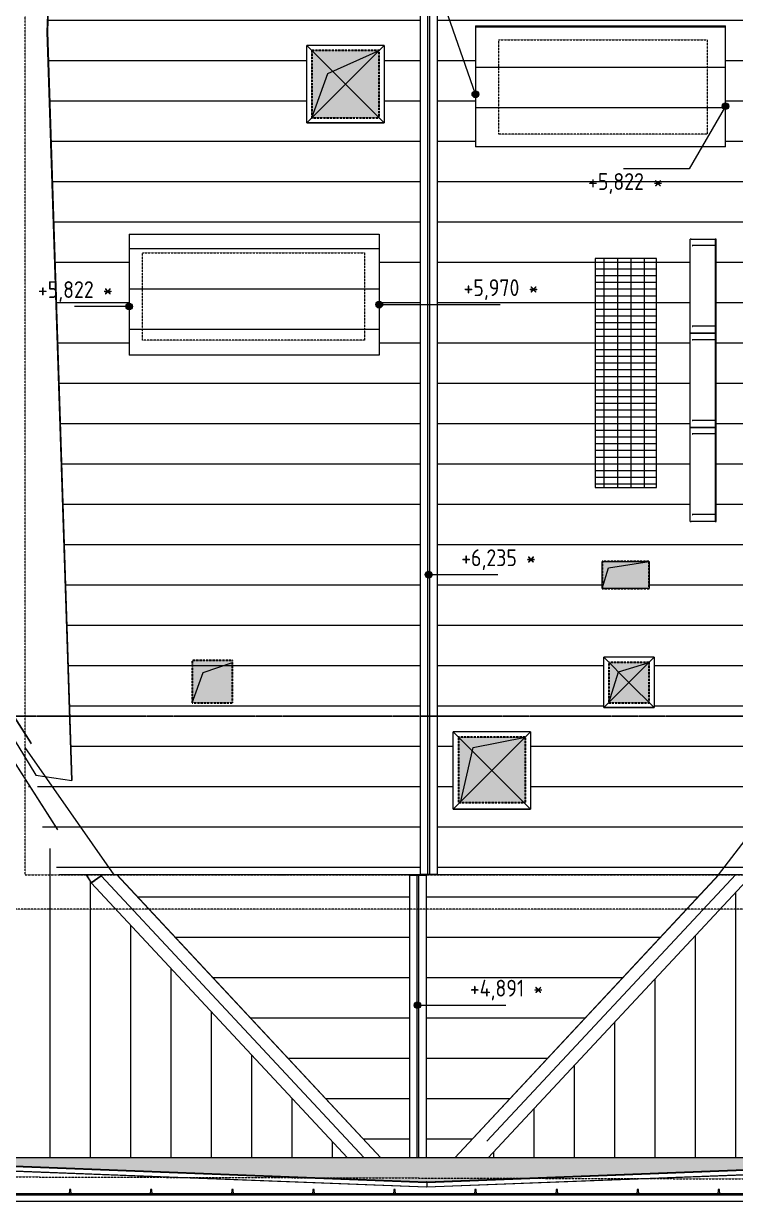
# Model space of a CAD drawing. Header units: millimetres. Extents: x -33838 to 476301, y -41806 to 120107.
# Drawn here: x 437279 to 447870, y 13024 to 30543 of the extents above; entities that cross this region are included whole.
import ezdxf

# ---------------------------------------------------------------- set-up
doc = ezdxf.new("R2010")
doc.units = ezdxf.units.MM
doc.linetypes.add('ADSK_Линия сетки', pattern=[25, 20, -2.5, 0, -2.5])
doc.linetypes.add('ADSK_Штриховая_ш3 п1_5', pattern=[4.5, 3, -1.5])
for name, color, linetype, lineweight in [('0_АР', 8, 'Continuous', 20), ('Антураж', 7, 'Continuous', 18), ('Воздуховоды', 7, 'Continuous', 18), ('Ограждение', 251, 'Continuous', 18)]:
    doc.layers.add(name, color=color, linetype=linetype, lineweight=lineweight)
doc.layers.add('Обобщенные модели', color=5, linetype='Continuous', lineweight=18, true_color=0x0000ff)
doc.styles.add('GOST Common_1', font='GOST Common_0.ttf', dxfattribs={"width": 0.9, "height": 200})

# ---------------------------------------------------------------- blocks, each defined once
blk = doc.blocks.new('Ограждение - 20 доп поручень 300-1864261-План кровли АР копия 1')
at = {"layer": 'Ограждение'}
for p, q in [((-60, 10), (-40, 10)), ((-60, 10), (-60, -10)), ((0, 10), (-40, 10)), ((0, -10), (0, 10)), ((-40, -10), (-60, -10)), ((-40, -10), (0, -10))]:
    blk.add_line(p, q, dxfattribs=at)
blk = doc.blocks.new('Ограждение - Ограждение-2940136-План кровли АР копия 1')
at = {"rotation": 89.99999999999946}
for p in [(19055, 13206), (20261, 13206), (21467, 13206), (22673, 13206), (23880, 13206), (25086, 13206), (26292, 13206), (27499, 13206), (28705, 13206)]:
    blk.add_blockref('Ограждение - 20 доп поручень 300-1864261-План кровли АР копия 1', p, dxfattribs=at)
blk = doc.blocks.new('Тип верхнего поручня - Верхний поручень_Внутренний_-2940138-План кровли АР копия 1')
at = {"layer": 'Ограждение'}
for p, q in [((10611, 13146), (38155, 13146)), ((38165, 13126), (10611, 13126))]:
    blk.add_line(p, q, dxfattribs=at)
blk = doc.blocks.new('Тип верхнего поручня - Верхний поручень_Внутренний_-V31-План кровли АР копия 1')
at = {"layer": 'Ограждение'}
for p, q in [((10611, 13146), (38155, 13146)), ((10611, 13126), (38165, 13126))]:
    blk.add_line(p, q, dxfattribs=at)
blk = doc.blocks.new('Ограждение - Ограждение-2966641-План кровли АР копия 1')
at = {"layer": 'Ограждение'}
for p, q in [((24262, 43659), (24262, 17892)), ((24371, 43659), (24371, 17892)), ((24404, 17892), (24404, 43659)), ((24513, 43659), (24513, 17892)), ((24371, 17892), (24262, 17892)), ((24388, 17892), (24371, 17892)), ((24404, 17892), (24388, 17892)), ((24513, 17892), (24404, 17892))]:
    blk.add_line(p, q, dxfattribs=at)
blk = doc.blocks.new('Ограждение - Ограждение-2966801-План кровли АР копия 1')
at = {"layer": 'Ограждение'}
for p, q in [((24101, 17882), (24209, 17882)), ((24101, 17882), (24101, 13678)), ((24209, 17882), (24226, 17882)), ((24209, 17882), (24209, 13678)), ((24226, 17882), (24243, 17882)), ((24243, 17882), (24351, 17882)), ((24243, 13678), (24243, 17882)), ((24351, 17882), (24351, 13678))]:
    blk.add_line(p, q, dxfattribs=at)
blk = doc.blocks.new('Ограждение - Ограждение-2968875-План кровли АР копия 1')
at = {"layer": 'Ограждение'}
for p, q in [((17774, 20936), (18467, 19851)), ((18477, 19834), (17774, 20933)), ((17444, 20777), (18859, 18563)), ((17446, 20776), (18866, 18555)), ((17669, 20761), (17763, 20614)), ((17793, 20567), (18276, 19811)), ((19288, 17892), (19368, 17766)), ((19290, 17892), (19369, 17767)), ((19369, 17766), (19516, 17872)), ((19516, 17872), (19369, 17767)), ((19503, 17892), (19516, 17872)), ((19516, 17872), (19540, 17892)), ((19516, 17872), (23426, 13678)), ((23674, 13678), (19745, 17892)), ((19747, 17892), (23676, 13678)), ((19368, 17766), (19422, 17804)), ((19369, 17767), (19368, 17766)), ((19368, 17765), (19369, 17766)), ((19368, 17765), (23178, 13678)), ((19369, 17766), (23180, 13678))]:
    blk.add_line(p, q, dxfattribs=at)
blk = doc.blocks.new('Ограждение - Ограждение-2969153-План кровли АР копия 1')
at = {"layer": 'Ограждение'}
for p, q in [((30990, 20901), (30382, 20085)), ((30390, 20098), (30990, 20903)), ((31365, 20966), (31398, 20941)), ((29183, 17874), (31351, 20781)), ((29184, 17873), (31353, 20781)), ((31002, 20614), (31112, 20762)), ((30582, 20050), (30988, 20596)), ((29789, 18987), (30060, 19351)), ((24776, 13678), (28705, 17892)), ((28707, 17892), (24778, 13678)), ((25252, 13922), (28955, 17892)), ((25272, 13678), (29183, 17873)), ((25273, 13678), (29184, 17872)), ((29087, 17947), (29183, 17873)), ((29183, 17874), (29088, 17947)), ((29172, 17882), (29184, 17873)), ((29184, 17873), (29183, 17874)), ((29183, 17873), (29184, 17872))]:
    blk.add_line(p, q, dxfattribs=at)
blk = doc.blocks.new('Зонт прямоугольного сечения - Стандартное-4268093-План кровли АР копия 1')
at = {"layer": 'Воздуховоды'}
for p, q in [((0, 0), (-575, 575)), ((-575, 575), (-575, -575)), ((-575, 575), (575, 575)), ((-575, 575), (575, 575)), ((-575, 575), (-575, -575)), ((575, 575), (0, 0)), ((575, -575), (575, 575)), ((575, 575), (575, -575)), ((-575, -575), (0, 0)), ((0, 0), (575, -575)), ((575, -575), (-575, -575)), ((575, -575), (-575, -575))]:
    blk.add_line(p, q, dxfattribs=at)
blk = doc.blocks.new('Зонт прямоугольного сечения - Стандартное-V41-План кровли АР копия 1')
at = {"layer": 'Воздуховоды'}
for p, q in [((0, 0), (-575, 575)), ((-575, 575), (-575, -575)), ((-575, 575), (575, 575)), ((-575, 575), (575, 575)), ((-575, 575), (-575, -575)), ((575, 575), (0, 0)), ((575, -575), (575, 575)), ((575, 575), (575, -575)), ((-575, -575), (0, 0)), ((0, 0), (575, -575)), ((575, -575), (-575, -575)), ((575, -575), (-575, -575))]:
    blk.add_line(p, q, dxfattribs=at)
blk = doc.blocks.new('Зонт прямоугольного сечения - Стандартное-4268091-План кровли АР копия 1')
at = {"layer": 'Воздуховоды'}
for p, q in [((0, 0), (-375, 375)), ((-375, 375), (-375, -375)), ((-375, 375), (375, 375)), ((-375, 375), (375, 375)), ((-375, 375), (-375, -375)), ((375, 375), (0, 0)), ((375, -375), (375, 375)), ((375, 375), (375, -375)), ((-375, -375), (0, 0)), ((0, 0), (375, -375)), ((375, -375), (-375, -375)), ((375, -375), (-375, -375))]:
    blk.add_line(p, q, dxfattribs=at)
blk = doc.blocks.new('Construction_Roof-Accessories_Lindab_KO - Construction_Roof-Accessories_Lindab_KO-V45-План кровли АР копия 1')
at = {"layer": 'Обобщенные модели', "lineweight": 9}
for p, q in [((28808, 38642), (28467, 38642)), ((28467, 38640), (28473, 38640)), ((28801, 38640), (28808, 38640))]:
    blk.add_line(p, q, dxfattribs=at)
blk = doc.blocks.new('Construction_Roof-Accessories_Lindab_KO - Construction_Roof-Accessories_Lindab_KO-V46-План кровли АР копия 1')
at = {"layer": 'Обобщенные модели', "lineweight": 9}
for p, q in [((28808, 37442), (28467, 37442)), ((28467, 37440), (28473, 37440)), ((28801, 37440), (28808, 37440))]:
    blk.add_line(p, q, dxfattribs=at)
blk = doc.blocks.new('Construction_Roof-Accessories_Lindab_BR - Construction_Roof-Accessories_Lindab_BR-V49-План кровли АР копия 1')
at = {"layer": 'Обобщенные модели', "lineweight": 9}
for p, q in [((29337, 31411), (29338, 31411)), ((29337, 30011), (29337, 31411)), ((29354, 31411), (29338, 31411)), ((29354, 31411), (29363, 31411)), ((29363, 31411), (29371, 31411)), ((29371, 31411), (29704, 31411)), ((29704, 31411), (29707, 31411)), ((29708, 31411), (29708, 30011)), ((29723, 31411), (29708, 31411)), ((29723, 31411), (29726, 31411)), ((29726, 30011), (29726, 31411)), ((29338, 30011), (29337, 30011)), ((29338, 30011), (29354, 30011)), ((29363, 30011), (29354, 30011)), ((29371, 30011), (29363, 30011)), ((29704, 30011), (29371, 30011)), ((29707, 30011), (29704, 30011)), ((29708, 30011), (29723, 30011)), ((29726, 30011), (29723, 30011))]:
    blk.add_line(p, q, dxfattribs=at)
blk = doc.blocks.new('Антураж 4 - Антураж 4-5053377-План кровли АР копия 1')
at = {"layer": 'Антураж'}
for p, q in [((24355, 13238), (16122, 13556)), ((24360, 13305), (16128, 13622)), ((24360, 13241), (16128, 13559)), ((32597, 13556), (24355, 13238)), ((32592, 13622), (24360, 13305)), ((32592, 13559), (24360, 13241)), ((24361, 13320), (24355, 13320)), ((24361, 13320), (24360, 13305)), ((24360, 13305), (24360, 13320)), ((24360, 13305), (24360, 13241))]:
    blk.add_line(p, q, dxfattribs=at)
blk = doc.blocks.new('Водосток 2 - Водосток 2-5195513-План кровли АР копия 1')
at = {"layer": 'Антураж'}
for p, q in [((18713, 30427), (18919, 36739)), ((18921, 36739), (18715, 30427)), ((19077, 19288), (18713, 30427)), ((18715, 30427), (18713, 30427)), ((18715, 30427), (19079, 19288)), ((18276, 19811), (18542, 19369)), ((18542, 19369), (19077, 19288)), ((19077, 19288), (19079, 19288))]:
    blk.add_line(p, q, dxfattribs=at)

msp = doc.modelspace()

# ---------------------------------------------------------------- hatches: boundary and pattern name
at = {"layer": '0_АР'}
h = msp.add_hatch(color=256, dxfattribs=at)
h.paths.add_polyline_path([(460156.04763, -526.1282), (468569.45868, -526.1282), (468569.45868, 470.85917), (468481.41768, 469.80481), (468421.75188, -474.78371), (464071.312, -327.23058), (460060.68677, -462.4321), (459998.42169, -81.34858), (459998.42169, -526.1282), (460149.25034, -526.1282)])
h.paths.add_polyline_path([(426848.18938, -393.11468), (426996.71702, -393.11468), (426995.8422, -30.5167), (426892.03817, -280.99054), (422574.47182, -150.96288), (418243.9977, -302.7896), (418181.71887, 255.10739), (418181.71887, -393.11468), (426834.40351, -393.11468)])
h.paths.add_polyline_path([(459998.42169, 173.65534), (460016.49588, 178.5626), (460106.83739, 1715.55425), (454775.1288, 1522.72712), (454768.65599, 1484.01873), (459998.42169, 1484.01873), (459998.42169, 177.8331)])
h.paths.add_polyline_path([(426996.71702, 307.98998), (426996.71702, 1484.01873), (431808.50926, 1484.01873), (431801.17411, 1522.75808), (426923.7777, 1697.71143), (426980.91393, 312.03845)])
h.paths.add_polyline_path([(418181.71887, 498.46135), (418449.78563, 8044.46376), (412395.48641, 7833.23446), (412388.9887, 7794.37715), (418181.71887, 7794.37715), (418181.71887, 521.17068)])
h.paths.add_polyline_path([(468569.45868, 793.26695), (468569.45868, 7855.20884), (474810.5027, 7855.20884), (474810.5027, 8466.54483), (474799.64795, 8463.30161), (474605.60606, 7995.59286), (468269.12123, 8216.83509), (468537.28994, 799.28958), (468551.3418, 798.37116), (468568.64393, 793.49649)])
h.paths.add_polyline_path([(444717.77099, 1484.01873), (454490.35558, 1484.01873), (454484.99256, 1516.09043), (447978.58263, 1752.2426), (447978.58263, 1629.21475), (438298.58263, 1629.21475), (438298.58263, 1739.90633), (432093.27679, 1522.69313), (432086.80967, 1484.01873), (444709.90267, 1484.01873)])
h.paths.add_polyline_path([(411793.26016, 7794.37715), (412110.68829, 7794.37715), (412105.57997, 7824.92572), (411796.07957, 7895.03328), (411970.99201, 14167.21618), (411736.11657, 20164.30548), (411690.79495, 20175.91607), (411690.79495, 7794.37715)])
h.paths.add_polyline_path([(474810.5027, 8769.43917), (474810.5027, 16800.5412), (474780.01818, 16792.48492), (474631.53347, 12780.54006), (474779.77372, 8777.42067), (474783.20502, 8776.52943)])
h.paths.add_polyline_path([(443273.92993, 13315.94041), (451515.61309, 13634.75334), (451524.95784, 13673.91812), (435026.37434, 13673.91812), (435036.37752, 13633.97199), (443273.89961, 13315.94172)])
h.paths.add_polyline_path([(429583.46955, 13405.17538), (434743.53528, 13605.55867), (434759.84589, 13673.91812), (430023.58263, 13673.91812), (430023.58263, 21008.31207), (429427.12163, 21007.79811), (429447.71262, 20921.1896), (429842.14127, 20793.78649), (429585.95802, 13476.2553)])
h.paths.add_polyline_path([(457100.32125, 13409.8723), (456816.08299, 20843.0004), (457389.97623, 21005.25186), (457399.64863, 21047.10511), (456625.26934, 21047.10511), (456625.26934, 13673.91812), (451796.60167, 13673.91812), (451806.2816, 13633.34853), (457093.45064, 13410.16233)])
h.paths.add_polyline_path([(474810.5027, 17103.43554), (474810.5027, 32792.0834), (474779.89454, 32784.00072), (474490.92605, 24945.22219), (474779.77713, 17111.41615), (474783.20502, 17110.5258)])
h.paths.add_polyline_path([(411690.79495, 20470.39356), (411735.74025, 20481.90775), (411958.45405, 26169.96647), (411735.98664, 31850.24085), (411690.79495, 31861.81815), (411690.79495, 20474.45967)])
h.paths.add_polyline_path([(464256.63893, 20578.85736), (463978.90831, 27851.09231), (463950.4366, 27858.48751), (463950.4366, 21047.10511), (457667.51663, 21047.10511), (457677.33226, 21004.63206), (464062.16559, 20591.44255)])
h.paths.add_polyline_path([(422311.50074, 20701.20681), (429147.24477, 20951.71672), (429160.16092, 21008.31207), (422655.83979, 21008.31207), (422655.83979, 28188.44734), (422612.3936, 28177.3172), (422318.66295, 20879.16209)])
h.paths.add_polyline_path([(463950.4366, 28147.68869), (463979.11188, 28155.13676), (464268.312, 35727.69465), (464206.70712, 37340.78713), (463950.4366, 37340.78713), (463950.4366, 28154.43256)])
h.paths.add_polyline_path([(422655.83979, 28465.23145), (422655.83979, 42943.28345), (422621.0216, 42934.36365), (422337.86721, 35703.51079), (422621.00423, 28474.1557), (422655.35535, 28465.35555)])
h.paths.add_polyline_path([(411690.79495, 32156.29564), (411726.38081, 32165.41211), (411915.14888, 37559.49463), (411726.55312, 42947.71188), (411690.79495, 42956.87248), (411690.79495, 32160.36175)])
h.paths.add_polyline_path([(474810.5027, 33094.97774), (474810.5027, 43242.68471), (474778.61558, 43234.4024), (474593.9667, 38155.3105), (474779.77689, 33102.95842), (474783.20502, 33102.068)])
h.paths.add_polyline_path([(464178.06421, 38090.78713), (463985.8628, 43123.48317), (463950.4366, 43132.68471), (463950.4366, 38090.78713), (464171.27948, 38090.78713)])
h.paths.add_polyline_path([(422655.83979, 43220.06756), (422655.83979, 43712.3958), (411690.79495, 43712.3958), (411690.79495, 43251.34997), (411726.89775, 43260.59886), (411851.01254, 43604.77443), (417072.42341, 43417.46725), (422496.5779, 43611.91877), (422620.72885, 43229.06236), (422655.50382, 43220.15363)])
h.paths.add_polyline_path([(463950.4366, 43421.88589), (464022.86139, 43440.6974), (464125.56796, 43776.85536), (469381.5449, 43594.91903), (474632.61136, 43776.746), (474754.15795, 43546.52079), (474810.5027, 43531.88589), (474810.5027, 43894.59235), (463950.4366, 43894.59235), (463950.4366, 43435.82273)])
h = msp.add_hatch(dxfattribs=at)
h.set_pattern_fill('FP_1', color=256, style=0, pattern_type=2)
h.set_pattern_definition([(0, (421355.1, -4.2), (0, 600), [])])
h.paths.add_polyline_path([(440508.40463, 17887.35921), (443181.0253, 17887.35921), (443181.0253, 43654.59235), (437794.38203, 43654.59235), (437634.58113, 43015.40696), (437839.3896, 36727.80629), (437633.57849, 30422.81171), (437997.22382, 19283.36605), (437995.44828, 19283.36605), (437460.99636, 19365.08613), (437231.43881, 19746.24514), (437784.17245, 18550.81945), (437777.33455, 18558.866), (437336.79711, 19248.1143), (437808.40441, 17887.35921), (439785.67026, 17887.35921)])
h.paths.add_polyline_path([(436756.97544, 20830.94823), (436448.61412, 30274.99083), (436428.8028, 30279.52457), (436736.18829, 20863.47103), (436748.35031, 20844.44279)])
h.paths.add_polyline_path([(439630.22286, 25608.68845), (438850.73293, 25608.68845), (438850.73293, 27408.68845), (442570.73293, 27408.68845), (442570.73293, 25608.68845), (439923.61264, 25608.68845)])
h.paths.add_polyline_path([(441579.42124, 29067.78534), (441492.1474, 29067.78534), (441492.1474, 30217.78534), (442642.1474, 30217.78534), (442642.1474, 29067.78534), (441953.87338, 29067.78534)])
h.paths.add_polyline_path([(436328.58263, 30558.42855), (436366.22109, 30567.71204), (436366.01723, 30568.45912), (436342.79369, 30562.82267), (436342.79369, 42904.52841), (436328.58263, 42907.78056), (436328.58263, 30562.23639)])
h.paths.add_polyline_path([(436428.7402, 30564.62147), (436448.61412, 30569.16954), (436649.88639, 36734.68645), (436448.71818, 42897.01575), (436431.66984, 42900.9172), (436632.99871, 36733.66619), (436630.10409, 36732.94513), (436428.88867, 30569.16954)])
h.paths.add_polyline_path([(438850.73293, 34828.68845), (438850.73293, 36628.68845), (442570.73293, 36628.68845), (442570.73293, 34828.68845), (438902.20414, 34828.68845)])
h.paths.add_polyline_path([(439417.05469, 38217.78534), (439351.1444, 38217.78534), (439351.1444, 39367.78534), (440501.1444, 39367.78534), (440501.1444, 38217.78534), (439447.31252, 38217.78534)])
h.paths.add_polyline_path([(436444.4636, 40590.78865), (436368.91186, 42898.55136), (436358.16437, 42901.01089), (436429.74493, 40984.80598)])
h.paths.add_polyline_path([(436328.58263, 43180.47729), (436365.72517, 43188.97722), (436328.58263, 43188.97722), (436328.58263, 43184.87141)])
h.paths.add_polyline_path([(436429.40636, 43186.82266), (436447.35627, 43190.93043), (436563.49699, 43654.59235), (436536.89799, 43654.59235), (436544.15218, 43652.00416), (436545.92771, 43652.00416), (436429.94604, 43188.97722)])
h.paths.add_polyline_path([(436489.86216, 43653.058), (436489.92234, 43653.29826), (436488.88661, 43653.29826)])
h = msp.add_hatch(dxfattribs=at)
h.set_pattern_fill('FP_2', color=256, style=0, pattern_type=2)
h.set_pattern_definition([(180, (422905.4, -4.2), (-7e-14, -600), [])])
h.paths.add_polyline_path([(447968.40114, 17887.35921), (448950.1104, 19342.80305), (448626.99665, 19300.59692), (448978.37893, 30064.39206), (448765.94269, 36571.89206), (448977.43724, 43050.54538), (448826.13206, 43654.59235), (443431.13995, 43654.59235), (443431.13995, 17887.35921), (447959.13357, 17887.35921)])
h.paths.add_polyline_path([(443748.14655, 18857.78534), (443672.14655, 18857.78534), (443672.14655, 20007.78534), (444822.14655, 20007.78534), (444822.14655, 18857.78534), (444122.07651, 18857.78534)])
h.paths.add_polyline_path([(445911.14688, 20368.78373), (445911.14688, 21118.78373), (446661.14688, 21118.78373), (446661.14688, 20368.78373), (445928.02559, 20368.78373)])
h.paths.add_polyline_path([(446588.14688, 22140.77907), (445888.14688, 22140.77907), (445888.14688, 22540.77907), (446588.14688, 22540.77907), (446588.14688, 22155.52533)])
h.paths.add_polyline_path([(447374.38119, 23137.28991), (447196.26995, 23137.28991), (447196.26995, 27337.28991), (447585.46955, 27337.28991), (447585.46955, 23137.28991), (447563.69852, 23137.28991)])
h.paths.add_polyline_path([(445783.14798, 23640.78713), (445783.14798, 27050.78713), (446693.14798, 27050.78713), (446693.14798, 23640.78713), (445888.14688, 23640.78713)])
h.paths.add_polyline_path([(448628.70216, 25806.75398), (448255.53988, 25806.75398), (448255.53988, 34206.75398), (448644.73948, 34206.75398), (448644.73948, 25806.75398), (448628.81479, 25806.75398)])
h.paths.add_polyline_path([(444002.78997, 28709.70602), (444002.78997, 30509.70602), (447721.43233, 30509.70602), (447721.43233, 28709.70602), (444955.14229, 28709.70602)])
h.paths.add_polyline_path([(450173.59831, 30219.23938), (450173.5206, 30221.72464), (450164.5684, 30221.30584), (450173.5206, 30219.25716)])
h.paths.add_polyline_path([(450223.67677, 30246.5223), (450224.79817, 30280.87381), (450283.58263, 30294.32642), (450283.58263, 30558.42855), (450224.48059, 30574.91834), (450023.51701, 36730.97944), (450254.21236, 42906.67208), (450283.58263, 42936.04235), (450283.42373, 42956.06269), (450224.50933, 42943.32527), (450017.18614, 36571.89206), (450222.55537, 30280.87381)])
h.paths.add_polyline_path([(447723.93179, 33134.66534), (447354.87137, 33134.66534), (447354.87137, 41534.66534), (447744.07097, 41534.66534), (447744.07097, 33134.66534), (447725.40047, 33134.66534)])
h.paths.add_polyline_path([(446290.27963, 35495.78907), (445888.14688, 35495.78907), (445888.14688, 35895.78907), (446588.14688, 35895.78907), (446588.14688, 35495.78907), (446397.63112, 35495.78907)])
h.paths.add_polyline_path([(445888.14688, 37080.78713), (445783.14798, 37080.78713), (445783.14798, 41680.78713), (446693.14798, 41680.78713), (446693.14798, 37080.78713), (446086.87888, 37080.78713)])
h.paths.add_polyline_path([(450224.0109, 43238.74021), (450227.74768, 43238.74021), (450123.58263, 43654.59235), (450118.18563, 43654.59235), (450222.35068, 43238.74021)])
h.paths.add_polyline_path([(450057.6654, 43652.00416), (450064.91958, 43654.59235), (450057.01709, 43654.59235)])
h = msp.add_hatch(dxfattribs=at)
h.set_pattern_fill('FP_39', color=256, style=0, pattern_type=2)
h.set_pattern_definition([(180, (467538.8, 2896.8), (-7e-14, -600), [])])
h.paths.add_polyline_path([(446221.47344, 28709.70602), (447721.43233, 28709.70602), (447721.43233, 30509.70602), (444002.78997, 30509.70602), (444002.78997, 28709.70602), (445888.14688, 28709.70602)])
for points in [[(441568.1474, 29140.78534), (442568.1474, 29141.78534), (442568.1474, 30140.78534), (441568.1474, 30140.78534), (441568.1474, 29143.78534)], [(446290.27963, 22140.77907), (446588.14688, 22140.77907), (446588.14688, 22540.77907), (445888.14688, 22540.77907), (445888.14688, 22140.77907), (445988.14688, 22140.77907)], [(440388.14688, 20440.78373), (440388.14688, 21070.95573), (439788.14688, 21070.95573), (439788.14688, 20440.78373)], [(446588.14688, 20440.78373), (446588.14688, 21040.78373), (445988.14688, 21040.78373), (445988.14688, 20440.78373), (446290.27963, 20440.78373)], [(443748.14655, 18955.78534), (444748.14655, 18955.78534), (444748.14655, 19930.78534), (443748.14655, 19930.78534), (443748.14655, 19092.25355)]]:
    msp.add_hatch(color=256, dxfattribs=at).paths.add_polyline_path(points)
h = msp.add_hatch(color=256, dxfattribs=at)
edge = h.paths.add_edge_path()
edge.add_arc((444001.5855, 29491.94518), 50, 0, 360)
h = msp.add_hatch(color=256, dxfattribs=at)
edge = h.paths.add_edge_path()
edge.add_arc((447721.43233, 29315.05498), 50, 0, 360)
h = msp.add_hatch(dxfattribs=at)
h.set_pattern_fill('FP_40', color=256, style=0, pattern_type=2)
h.set_pattern_definition([(0, (419033.4, -6404.2), (0, 600), [])])
h.paths.add_polyline_path([(441953.87338, 25608.68845), (442570.73293, 25608.68845), (442570.73293, 27408.68845), (438850.73293, 27408.68845), (438850.73293, 25608.68845), (440508.40463, 25608.68845)])
at = {"layer": '0_АР', "lineweight": 9}
h = msp.add_hatch(dxfattribs=at)
h.set_pattern_fill('FP_51', color=256, style=0, pattern_type=2)
h.set_pattern_definition([(0, (418918.58, -4.21), (0, 100), []), (90, (418918.58, -4.21), (-200, 1e-14), [])])
h.paths.add_polyline_path([(446290.27963, 23640.78713), (446693.14798, 23640.78713), (446693.14798, 27050.78713), (445783.14798, 27050.78713), (445783.14798, 23640.78713), (445947.58378, 23640.78713)])
at = {"layer": '0_АР'}
h = msp.add_hatch(color=256, dxfattribs=at)
edge = h.paths.add_edge_path()
edge.add_arc((438850.73293, 26334.88752), 50, 0, 360)
h = msp.add_hatch(color=256, dxfattribs=at)
edge = h.paths.add_edge_path()
edge.add_arc((442570.73293, 26363.40268), 50, 0, 360)
h = msp.add_hatch(color=256, dxfattribs=at)
edge = h.paths.add_edge_path()
edge.add_arc((443306.08263, 22346.48064), 50, 0, 360)
h = msp.add_hatch(dxfattribs=at)
h.set_pattern_fill('FP_3', color=256, style=0, pattern_type=2)
h.set_pattern_definition([(270, (419074.64, -17203.53), (600, 4e-14), [])])
h.paths.add_polyline_path([(456408.56088, 13673.91812), (456625.26934, 13673.91812), (456625.26934, 19359.82511), (450770.60891, 19562.52526), (449210.40832, 19354.04649), (448927.48558, 18974.66534), (449028.21785, 18974.66534), (449007.39838, 18914.66534), (448882.74069, 18914.66534), (448101.76578, 17868.98003), (448102.91424, 17867.80508), (444192.05138, 13673.91812), (451524.95784, 13673.91812), (451555.89254, 13803.56862), (451563.98975, 13821.7921), (451562.93853, 13824.37551), (451558.51787, 13827.82836), (451558.51787, 13828.91812), (451567.15604, 13828.91812), (451569.42644, 13834.02786), (451596.52906, 13860.2549), (451626.70974, 13874.93214), (451660.77975, 13880.22028), (451697.1542, 13874.35041), (451728.17053, 13858.66714), (451753.18857, 13831.65236), (451754.4446, 13828.91812), (451758.86478, 13827.82563), (451755.91452, 13825.51738), (451765.89514, 13802.61236), (451796.60167, 13673.91812), (456243.99055, 13673.91812)])
h.paths.add_polyline_path([(430304.65091, 13673.91812), (434759.84589, 13673.91812), (434790.78059, 13803.56862), (434798.8778, 13821.7921), (434797.82658, 13824.37551), (434793.40593, 13827.82836), (434793.40593, 13828.91812), (434802.0441, 13828.91812), (434804.3145, 13834.02786), (434831.41711, 13860.2549), (434861.59779, 13874.93214), (434895.66781, 13880.22028), (434932.04225, 13874.35041), (434963.05858, 13858.66714), (434988.07663, 13831.65236), (434989.33265, 13828.91812), (434993.75283, 13827.82563), (434990.80258, 13825.51738), (435000.78319, 13802.61236), (435031.48973, 13673.91812), (442097.01977, 13673.91812), (438286.97367, 17761.19294), (438288.70366, 17762.50643), (438286.97367, 17761.5038), (438206.53239, 17887.35921), (437808.40441, 17887.35921), (437336.79711, 19248.1143), (437257.77522, 19371.74898), (435832.85526, 19562.15114), (430023.58263, 19361.0224), (430023.58263, 13673.91812), (430139.78888, 13673.91812)])
h.paths.add_polyline_path([(451759.83734, 13741.10345), (451756.15035, 13746.84498), (451756.15035, 13741.10345)])
h.paths.add_polyline_path([(434994.72539, 13741.10345), (434991.03841, 13746.84498), (434991.03841, 13741.10345)])
h.paths.add_polyline_path([(430023.58263, 20647.30736), (431509.45917, 20673.02155), (434751.96516, 20785.28365), (434762.22386, 20832.82663), (434751.96516, 20834.66188), (430023.58263, 20670.95573)])
h.paths.add_polyline_path([(456625.26934, 20649.227), (456625.26934, 20937.10511), (456588.58263, 20937.10511), (456588.58263, 20670.95573), (450940.10502, 20866.51742), (450942.93243, 20852.377), (450942.93243, 20845.96097), (456588.58263, 20650.49717)])
h.paths.add_polyline_path([(436004.15765, 20839.36355), (435968.58263, 20937.10511), (435695.36386, 20937.10511), (435683.51839, 20882.20835), (435968.58263, 20844.1172)])
h.paths.add_polyline_path([(450608.59555, 20840.9789), (450645.42551, 20847.02825), (450645.42551, 20853.41404), (450663.48415, 20937.10511), (450643.58263, 20937.10511), (450608.77167, 20841.46281)])
h = msp.add_hatch(dxfattribs=at)
h.set_pattern_fill('FP_4', color=256, style=0, pattern_type=2)
h.set_pattern_definition([(0, (412713.1, -17844.2), (0, 600), [])])
h.paths.add_polyline_path([(443019.35318, 13673.91812), (443019.35318, 17877.33388), (443140.8653, 17877.33388), (443140.8653, 17880.23805), (441178.96605, 17880.23805), (441178.96605, 17875.23805), (441043.50527, 17875.23805), (441043.50527, 17880.23805), (438672.10592, 17880.23805), (442594.56272, 13673.91812), (442908.00663, 13673.91812)])
h = msp.add_hatch(dxfattribs=at)
h.set_pattern_fill('FP_5', color=256, style=0, pattern_type=2)
h.set_pattern_definition([(180, (413077.84, -17844.2), (-7e-14, -600), [])])
h.paths.add_polyline_path([(443269.46783, 13673.91812), (443694.50843, 13673.91812), (447616.96523, 17880.23805), (443154.3117, 17880.23805), (443154.31513, 17877.33388), (443269.46783, 17877.33388), (443269.46783, 13986.80059)])
h.paths.add_polyline_path([(443972.71464, 13673.91812), (444171.05457, 13917.36194), (443864.95834, 13673.91812), (443944.03954, 13673.91812)])
h.paths.add_polyline_path([(443140.8653, 17877.33388), (443154.30865, 17877.33388), (443154.22597, 17880.23805), (443140.8653, 17880.23805)])
h = msp.add_hatch(color=256, dxfattribs=at)
edge = h.paths.add_edge_path()
edge.add_arc((443140.8653, 15943.9405), 50, 0, 360)
h = msp.add_hatch(dxfattribs=at)
h.set_pattern_fill('FP_22', color=256, style=0, pattern_type=2)
h.set_pattern_definition([(270, (418918.6, 2563.4), (600, 4e-14), [])])
h.paths.add_polyline_path([(422900.50701, 7649.74999), (423337.22006, 8078.28865), (422885.51466, 7700.26905), (422885.51466, 7661.02861), (422894.79021, 7654.05069)])
h.paths.add_polyline_path([(463635.90463, 7762.39121), (463818.60853, 7762.39121), (458338.13034, 12090.19288), (454353.54195, 12258.39351), (454353.54195, 8880.78713), (452357.63409, 8881.34763), (452357.63409, 12342.64637), (451263.33575, 12388.83976), (450926.64138, 12375.85438), (450926.64138, 12190.9856), (452193.93099, 12190.9856), (452193.93099, 11798.15514), (450926.64138, 11798.15514), (450926.64138, 11557.08744), (452193.93099, 11557.08744), (452193.93099, 11164.25698), (450926.64138, 11164.25698), (450926.64138, 10903.54013), (452193.93099, 10903.54013), (452193.93099, 10510.70968), (450926.64138, 10510.70968), (450926.64138, 10269.64197), (452193.93099, 10269.64197), (452193.93099, 9876.81152), (450926.64138, 9876.81152), (450926.64138, 9635.74381), (452193.93099, 9635.74381), (452193.93099, 9242.91336), (450926.64138, 9242.91336), (450926.64138, 9001.84565), (452193.93099, 9001.84565), (452193.93099, 8609.0152), (450793.93099, 8609.0152), (450793.93099, 8888.78713), (435938.55711, 8889.46861), (435938.55711, 12363.90846), (435318.72151, 12387.83879), (433432.31499, 12317.52468), (433432.31499, 12305.15223), (433468.58263, 12305.15223), (433468.58263, 9185.15223), (433432.31499, 9185.15223), (433432.31499, 8880.78713), (431632.31499, 8881.34763), (431632.31499, 9185.15223), (431582.62566, 9185.15223), (431582.62566, 12248.57916), (428465.17625, 12131.76165), (423244.10236, 7762.39121), (433359.44071, 7762.39121), (433359.44071, 8348.72396), (434759.44071, 8348.72396), (434759.44071, 7762.39121), (438533.14798, 7762.39121), (438533.14798, 8371.22859), (440033.8703, 8370.78713), (440033.8703, 7762.39121), (446527.86778, 7762.39121), (446527.86778, 8368.93983), (442332.93378, 8368.93983), (442332.93378, 8374.26716), (440932.93378, 8374.26716), (440932.93378, 8767.09762), (442332.93378, 8767.09762), (442332.93378, 8761.77029), (450732.93378, 8761.77029), (450732.93378, 8368.93983), (448033.14798, 8368.93983), (448033.14798, 7762.39121), (448579.50341, 7762.39121), (448579.50341, 8328.72396), (450159.09893, 8328.72396), (450159.09893, 7762.39121), (458788.66707, 7762.39121), (458788.66707, 8328.72396), (460148.30666, 8328.72396), (460148.30666, 7762.39121), (463317.22005, 7762.39121)])
h.paths.add_polyline_path([(440028.31727, 8374.26716), (438112.93378, 8374.26716), (438112.93378, 8767.09762), (440912.93378, 8767.09762), (440912.93378, 8374.26716), (440044.60433, 8374.26716)])
h.paths.add_polyline_path([(437978.83432, 8374.26716), (436709.04337, 8374.26716), (436709.04337, 8767.09762), (438109.04337, 8767.09762), (438109.04337, 8374.26716), (438008.74337, 8374.26716)])
h.paths.add_polyline_path([(436533.36557, 8374.26716), (435289.04337, 8374.26716), (435289.04337, 8767.09762), (436689.04337, 8767.09762), (436689.04337, 8374.26716), (436588.74337, 8374.26716)])
h.paths.add_polyline_path([(435087.89682, 9034.24655), (434137.49954, 9034.24655), (434137.49954, 9427.07701), (435537.49954, 9427.07701), (435537.49954, 9034.24655), (435437.19954, 9034.24655)])
h.paths.add_polyline_path([(434137.49954, 9595.69921), (434137.49954, 9988.52967), (435537.49954, 9988.52967), (435537.49954, 9595.69921), (434237.19954, 9595.69921)])
h.paths.add_polyline_path([(434726.52963, 10143.02484), (434137.49954, 10143.02484), (434137.49954, 10535.85529), (435537.49954, 10535.85529), (435537.49954, 10143.02484), (435087.89682, 10143.02484)])
h.paths.add_polyline_path([(434726.52963, 10776.923), (434137.49954, 10776.923), (434137.49954, 11169.75345), (435537.49954, 11169.75345), (435537.49954, 10776.923), (435087.89682, 10776.923)])
h.paths.add_polyline_path([(435383.44253, 11350.58364), (434083.74253, 11350.58364), (434083.74253, 11743.41409), (435483.74253, 11743.41409), (435483.74253, 11350.58364), (435449.26401, 11350.58364)])
h.paths.add_polyline_path([(434183.44253, 11878.74703), (434083.74253, 11878.74703), (434083.74253, 12271.57748), (435483.74253, 12271.57748), (435483.74253, 11878.74703), (434251.04253, 11878.74703)])
h.paths.add_polyline_path([(443273.92782, 13233.94598), (451515.61309, 13551.80532), (451515.61309, 13553.26208), (451511.54145, 13554.05876), (451511.54145, 13617.68867), (451515.38343, 13633.7908), (451509.36945, 13633.55886), (451510.0928, 13617.68867), (451509.5822, 13554.52853), (443273.89961, 13236.90301), (435046.35476, 13554.54822), (435046.35476, 13633.58679), (435041.11948, 13633.55883), (435044.90611, 13617.68867), (435044.90611, 13554.05876), (435040.52496, 13553.1025), (435040.83445, 13551.80541), (443273.89961, 13233.94707)])
h.paths.add_polyline_path([(443278.18646, 13315.77607), (443278.17104, 13316.10397), (443278.17104, 13315.77667)])
h.paths.add_polyline_path([(456752.14004, 13342.61123), (456748.23688, 13345.69347), (451811.57796, 13554.08365), (451811.57796, 13633.12495), (451806.34292, 13633.09154), (451810.01806, 13617.68867), (451810.01806, 13554.05876), (451805.63691, 13553.1025), (451806.2816, 13551.38976), (456709.63875, 13344.40533)])
h.paths.add_polyline_path([(430286.79919, 13353.44559), (434742.80241, 13519.53912), (434744.46681, 13526.52826), (430385.85555, 13357.29176)])
h.paths.add_polyline_path([(434744.98086, 13528.66922), (434750.83323, 13553.1971), (434746.42951, 13554.05876), (434746.42951, 13617.68867), (434744.33155, 13603.89162), (434744.98086, 13590.17813), (434744.98086, 13551.80541)])

# ---------------------------------------------------------------- linework, layer by layer
at = {"linetype": 'ADSK_Линия сетки'}
msp.add_line((405120.60046, 20240.78713), (474923.43551, 20240.78713), dxfattribs=at)
at = {"layer": '0_АР', "linetype": 'ADSK_Штриховая_ш3 п1_5'}
for p, q in [((437300.97948, 17880.23805), (437300.97948, 42688.64777)), ((444350.79016, 30299.06312), (447450.79016, 30299.06312)), ((444350.79016, 28899.06312), (444350.79016, 30299.06312)), ((447450.79016, 30299.06312), (447450.79016, 28899.06312)), ((447450.79016, 28899.06312), (444350.79016, 28899.06312)), ((439049.91199, 27135.68483), (442349.91199, 27135.68483)), ((439049.91199, 25835.68483), (439049.91199, 27135.68483)), ((442349.91199, 27135.68483), (442349.91199, 25835.68483)), ((442349.91199, 25835.68483), (439049.91199, 25835.68483)), ((437300.97948, 17880.23805), (449117.60168, 17880.23805)), ((449830.97948, 17370.23805), (436710.97948, 17370.23805)), ((429773.58263, 13407.66144), (456850.93857, 13336.27189))]:
    msp.add_line(p, q, dxfattribs=at)
at = {"layer": '0_АР', "lineweight": 20}
for p, q in [((444001.5855, 29491.94518), (443522.74942, 30871.9604)), ((447721.43233, 29315.05498), (447183.7823, 28383.81781)), ((447183.7823, 28383.81781), (446204.22768, 28383.81781)), ((438436.03563, 26334.88752), (438036.82335, 26334.88752)), ((438850.73293, 26334.88752), (438436.03563, 26334.88752)), ((442570.73293, 26363.40268), (443538.95904, 26363.40268)), ((443538.95904, 26363.40268), (444369.15259, 26363.40268)), ((443306.08263, 22346.48064), (443623.36013, 22346.48064)), ((443623.36013, 22346.48064), (444334.23884, 22346.48064)), ((443140.8653, 15943.9405), (444008.45455, 15943.9405)), ((444008.45455, 15943.9405), (444452.91351, 15943.9405))]:
    msp.add_line(p, q, dxfattribs=at)
at = {"layer": '0_АР'}
for p, q in [((444002.78997, 30509.70602), (447721.43233, 30509.70602)), ((444002.78997, 30509.70602), (444002.78997, 28709.70602)), ((447721.43233, 28709.70602), (447721.43233, 30509.70602)), ((441807.5615, 29798.57017), (442568.1474, 30140.78534)), ((441568.1474, 29140.78534), (441807.5615, 29798.57017)), ((447721.43233, 28709.70602), (444002.78997, 28709.70602)), ((438850.73293, 27408.68845), (442570.73293, 27408.68845)), ((438850.73293, 27408.68845), (438850.73293, 25608.68845)), ((442570.73293, 27408.68845), (442570.73293, 25608.68845)), ((446693.14798, 27050.78713), (445783.14798, 27050.78713)), ((445783.14798, 27050.78713), (445783.14798, 23640.78713)), ((446693.14798, 23640.78713), (446693.14798, 27050.78713)), ((442570.73293, 25608.68845), (438850.73293, 25608.68845)), ((445783.14798, 23640.78713), (446693.14798, 23640.78713)), ((445888.14688, 22140.77907), (445888.14688, 22540.77907)), ((445888.14688, 22540.77907), (446588.14688, 22540.77907)), ((445888.14688, 22140.77907), (445981.70583, 22446.79659)), ((445981.70583, 22446.79659), (446588.14688, 22540.77907)), ((446588.14688, 22540.77907), (446588.14688, 22140.77907)), ((446588.14688, 22140.77907), (445888.14688, 22140.77907)), ((439952.31655, 20891.83619), (440388.14688, 21040.78373)), ((446128.4853, 20899.81001), (446588.14688, 21040.78373)), ((439788.14688, 20440.78373), (439952.31655, 20891.83619)), ((445988.14688, 20440.78373), (446128.4853, 20899.81001)), ((443969.88621, 19773.13619), (444748.41655, 19929.66534)), ((438629.56303, 17880.23805), (437300.97948, 19775.04423)), ((443780.92732, 18954.66534), (443969.88621, 19773.13619)), ((447616.96523, 17880.23805), (449050.97766, 19746.55312)), ((437808.40441, 17887.35921), (443181.0253, 17887.35921)), ((438941.30071, 17880.23805), (438672.10592, 17880.23805)), ((438941.30071, 17887.35921), (438941.30071, 17880.23805)), ((439011.77765, 17880.23805), (438941.30071, 17880.23805)), ((439011.77765, 17880.23805), (439011.77765, 17887.35921)), ((439076.76148, 17880.23805), (439011.77765, 17880.23805)), ((439076.76148, 17887.35921), (439076.76148, 17880.23805)), ((441043.50527, 17880.23805), (439076.76148, 17880.23805)), ((441043.50527, 17887.35921), (441043.50527, 17875.23805)), ((441113.98222, 17875.23805), (441043.50527, 17875.23805)), ((441113.98222, 17875.23805), (441113.98222, 17887.35921)), ((441178.96605, 17875.23805), (441113.98222, 17875.23805)), ((443083.83277, 17880.23805), (441178.65654, 17880.23805)), ((441178.96605, 17887.35921), (441178.96605, 17875.23805)), ((443083.83277, 17887.35921), (443083.83277, 17880.23805)), ((443154.30972, 17880.23805), (443083.83277, 17880.23805)), ((443140.8653, 17877.33388), (443140.8653, 17880.23805)), ((443154.30972, 17880.23805), (443154.30972, 17887.35921)), ((443219.29354, 17880.23808), (443154.30972, 17880.23805)), ((443219.29354, 17887.35921), (443219.29354, 17880.23808)), ((443437.95942, 17880.23805), (443219.29354, 17880.23805)), ((443431.13995, 17887.35921), (447968.40114, 17887.35921)), ((443437.95942, 17887.35921), (443437.95942, 17880.23804)), ((443502.94325, 17880.23805), (443437.95942, 17880.23804)), ((443502.94325, 17887.35921), (443502.94325, 17880.23805)), ((443573.4202, 17880.23805), (443502.94325, 17880.23805)), ((443573.4202, 17880.23805), (443573.4202, 17887.35921)), ((447281.84067, 17880.23805), (443573.4202, 17880.23805)), ((447216.86066, 17887.35921), (447216.85685, 17880.29196)), ((447281.84067, 17880.25701), (447216.85685, 17880.29196)), ((447281.84449, 17887.35921), (447281.84067, 17880.25701)), ((447352.31761, 17880.2191), (447281.84067, 17880.25701)), ((447352.31761, 17880.2191), (447352.32145, 17887.35921)), ((447616.96523, 17880.23805), (447352.31761, 17880.23805)), ((451524.95784, 13673.91812), (435026.37434, 13673.91812)), ((435035.90113, 13633.99038), (443273.92993, 13315.94041)), ((443273.92993, 13315.94041), (451515.38343, 13633.7908)), ((457275.26934, 13023.91812), (430023.58263, 13023.91812))]:
    msp.add_line(p, q, dxfattribs=at)
at = {"layer": '0_АР', "linetype": 'ADSK_Штриховая_ш3 п1_5', "lineweight": 30}
for p, q in [((442568.1474, 30140.78534), (441568.1474, 30140.78534)), ((441568.1474, 30140.78534), (441568.1474, 29140.78534)), ((442568.1474, 29140.78534), (442568.1474, 30140.78534)), ((441568.1474, 29140.78534), (442568.1474, 29140.78534)), ((446588.14688, 22540.77907), (445888.14688, 22540.77907)), ((445888.14688, 22540.77907), (445888.14688, 22140.77907)), ((446588.14688, 22140.77907), (446588.14688, 22540.77907)), ((445888.14688, 22140.77907), (446588.14688, 22140.77907)), ((440388.14688, 21070.95573), (439788.14688, 21070.95573)), ((439788.14688, 21070.95573), (439788.14688, 20440.78373)), ((440388.14688, 20440.78373), (440388.14688, 21070.95573)), ((446588.14688, 21040.78373), (445988.14688, 21040.78373)), ((445988.14688, 21040.78373), (445988.14688, 20440.78373)), ((446588.14688, 20440.78373), (446588.14688, 21040.78373)), ((439788.14688, 20440.78373), (440388.14688, 20440.78373)), ((445988.14688, 20440.78373), (446588.14688, 20440.78373)), ((444748.14655, 19930.78534), (443748.14655, 19930.78534)), ((443748.14655, 19930.78534), (443748.14655, 18955.78534)), ((444748.14655, 18955.78534), (444748.14655, 19930.78534)), ((443748.14655, 18955.78534), (444748.14655, 18955.78534))]:
    msp.add_line(p, q, dxfattribs=at)
at = {"layer": '0_АР'}
for centre in [(444001.5855, 29491.94518), (447721.43233, 29315.05498), (438850.73293, 26334.88752), (442570.73293, 26363.40268), (443306.08263, 22346.48064), (443140.8653, 15943.9405)]:
    msp.add_circle(centre, 50, dxfattribs=at)

# ---------------------------------------------------------------- block references
for name, p in [('Водосток 2 - Водосток 2-5195513-План кровли АР копия 1', (418918.58263, -4.21287)), ('Ограждение - Ограждение-2966641-План кровли АР копия 1', (418918.58263, -4.21287)), ('Ограждение - Ограждение-2940136-План кровли АР копия 1', (418918.58263, -4.21287)), ('Тип верхнего поручня - Верхний поручень_Внутренний_-2940138-План кровли АР копия 1', (418918.58263, -4.21287)), ('Тип верхнего поручня - Верхний поручень_Внутренний_-V31-План кровли АР копия 1', (418918.58263, -4.21287)), ('Construction_Roof-Accessories_Lindab_BR - Construction_Roof-Accessories_Lindab_BR-V49-План кровли АР копия 1', (417859.3127, -4073.67694)), ('Construction_Roof-Accessories_Lindab_KO - Construction_Roof-Accessories_Lindab_KO-V45-План кровли АР копия 1', (418759.9812, -11401.5883)), ('Construction_Roof-Accessories_Lindab_BR - Construction_Roof-Accessories_Lindab_BR-V49-План кровли АР копия 1', (417859.3127, -5473.67694)), ('Construction_Roof-Accessories_Lindab_KO - Construction_Roof-Accessories_Lindab_KO-V46-План кровли АР копия 1', (418759.9812, -11401.5883)), ('Construction_Roof-Accessories_Lindab_KO - Construction_Roof-Accessories_Lindab_KO-V45-План кровли АР копия 1', (418759.9812, -12801.5883)), ('Construction_Roof-Accessories_Lindab_BR - Construction_Roof-Accessories_Lindab_BR-V49-План кровли АР копия 1', (417859.3127, -6873.67694)), ('Construction_Roof-Accessories_Lindab_KO - Construction_Roof-Accessories_Lindab_KO-V46-План кровли АР копия 1', (418759.9812, -12801.5883)), ('Construction_Roof-Accessories_Lindab_KO - Construction_Roof-Accessories_Lindab_KO-V45-План кровли АР копия 1', (418759.9812, -14201.5883)), ('Construction_Roof-Accessories_Lindab_KO - Construction_Roof-Accessories_Lindab_KO-V46-План кровли АР копия 1', (418759.9812, -14201.5883)), ('Антураж 4 - Антураж 4-5053377-План кровли АР копия 1', (418918.58263, -4.21287)), ('Ограждение - Ограждение-2968875-План кровли АР копия 1', (418918.58263, -4.21287)), ('Ограждение - Ограждение-2969153-План кровли АР копия 1', (418918.58263, -4.21287)), ('Ограждение - Ограждение-2966801-План кровли АР копия 1', (418918.58263, -4.21287))]:
    msp.add_blockref(name, p, dxfattribs=at)
at = {"layer": '0_АР', "rotation": 270.0000000000001}
for name, p in [('Зонт прямоугольного сечения - Стандартное-4268093-План кровли АР копия 1', (442067.1474, 29642.78534)), ('Зонт прямоугольного сечения - Стандартное-4268091-План кровли АР копия 1', (446286.14688, 20743.78373)), ('Зонт прямоугольного сечения - Стандартное-V41-План кровли АР копия 1', (444247.14655, 19432.78534))]:
    msp.add_blockref(name, p, dxfattribs=at)

# ---------------------------------------------------------------- texts
at = {"layer": '0_АР', "lineweight": 20, "char_height": 250, "attachment_point": 1, "line_spacing_factor": 1.022761, "style": 'GOST Common_1'}
for s, insert, width in [('+5,822 *', (445677.47747, 28318.75899), 1306.393467), ('+5,822 *', (437492.49274, 26711.5946), 1306.393467), ('+5,970 *', (443824.82198, 26740.10976), 1306.393467), ('+6,235 *', (443789.90823, 22723.18771), 1306.393467), ('+4,891 *', (443918.63981, 16320.64758), 1282.2568671)]:
    msp.add_mtext(s, dxfattribs=dict(at, insert=insert, width=width))

doc.saveas('drawing.dxf')
